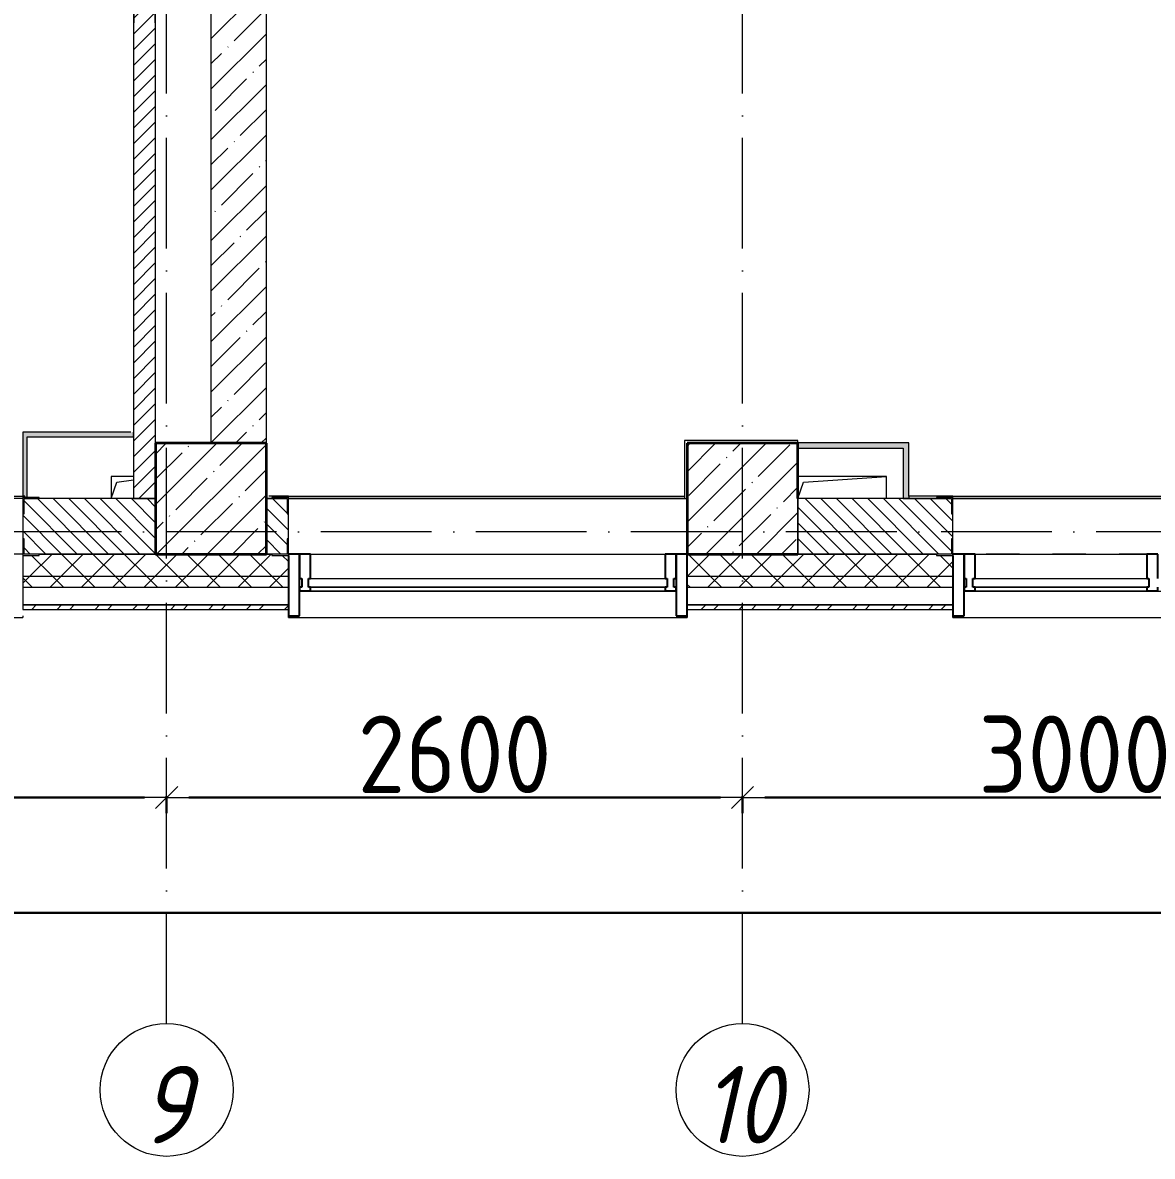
# Model space of a CAD drawing. Header units: millimetres. Extents: x -213536 to 1564669, y -45299 to 942238.
# Drawn here: x -194467 to -189367, y 105162 to 110283 of the extents above; entities that cross this region are included whole.
import ezdxf

# ---------------------------------------------------------------- set-up
doc = ezdxf.new("R2010")
doc.units = ezdxf.units.MM
doc.linetypes.add('50_200_ШТРИХ_1Т_ш5_п1_п1_', pattern=[700, 500, -100, 0, -100])
doc.linetypes.add('Штрих короткий', pattern=[300, 150, -150])
for name, color, linetype, lineweight in [('0-1', 7, 'Continuous', 5), ('0-2', 7, 'Continuous', 9), ('Импосты витража', 7, 'Continuous', 9), ('Импосты витража-1', 7, 'Continuous', 25), ('Несущие колонны', 7, 'Continuous', 9), ('Несущие колонны-1', 7, 'Continuous', 35), ('Обобщенные модели', 7, 'Continuous', 9), ('Общие ребра', 7, 'Continuous', 9), ('Окна', 7, 'Continuous', 9), ('Оси', 7, 'Continuous', 9), ('Оси-1', 7, 'Continuous', 20), ('Оси-2', 7, '50_200_ШТРИХ_1Т_ш5_п1_п1_', 9), ('Остекление-1', 7, 'Continuous', 9), ('Перемычка-1', 7, 'Штрих короткий', 9), ('Размеры', 7, 'Continuous', 15), ('Стены', 7, 'Continuous', 9), ('Стены-1', 7, 'Continuous', 13), ('Штриховка разреза-1', 7, 'Continuous', 9)]:
    doc.layers.add(name, color=color, linetype=linetype, lineweight=lineweight)
doc.layers.add('Штриховка разреза-4', color=1, linetype='Continuous', lineweight=9, true_color=0xff0000)
doc.layers.add('Штриховка разреза-5', color=7, linetype='Continuous', lineweight=9, true_color=0x8000ff)
doc.layers.get('0-2').off()
doc.styles.add('ISOCPEUR_I_1', font='isocpeui.ttf', dxfattribs={"width": 0.85, "height": 2.5})
doc.styles.add('СПДС', font='isocpeur.ttf', dxfattribs={"width": 0.9})
doc.dimstyles.new('Размера А3', dxfattribs={"dimtxt": 200, "dimasz": 100, "dimexe": 70, "dimexo": 100, "dimgap": 20, "dimtad": 1, "dimdec": 0, "dimrnd": 10, "dimzin": 0, "dimdsep": 46, "dimtxsty": 'СПДС', "dimblk": 'ARROWHEAD_6', "dimcen": 1, "dimclrd": 256, "dimclre": 256, "dimclrt": 256, "dimazin": 0, "dimtfac": 1, "dimtdec": 0, "dimtmove": 2, "dimatfit": 3, "dimfxl": 1, "dimtolj": 1, "dimtzin": 0, "dimarcsym": 0})
pattern_1 = [(45, (0, 0), (-114.0493, 114.0493), []), (45, (114.05, 0), (-114.0493, 114.0493), [201.612, -40.322, 3.353, -36.97])]
pattern_2 = [(45, (0, 0), (-70.71068, 70.71068), []), (135, (0, 0), (-70.71068, -70.71068), [])]
pattern_3 = [(135, (0, 0), (-35.35534, -35.35534), [])]

# ---------------------------------------------------------------- blocks, each defined once
blk = doc.blocks.new('BSC_Колонна _Прямоугольная - 500х500-V141-АИ2_02_План отделки стен 2-го этажа _Часть 2_')
at = {"layer": 'Несущие колонны'}
h = blk.add_hatch(dxfattribs=at)
h.set_pattern_fill('FP_141', color=256, style=0, pattern_type=2)
h.set_pattern_definition([(45, (-17000, -150), (-114.0493, 114.0493), []), (45, (-16885.95, -150), (-114.0493, 114.0493), [201.612, -40.322, 3.353, -36.97])])
h.paths.add_polyline_path([(-250, -250), (250, -250), (250, 250), (-250, 250)], flags=0)
at = {"layer": 'Несущие колонны-1'}
for p, q in [((250, 250), (-250, 250)), ((-250, 250), (-250, -250)), ((250, -250), (250, 250)), ((-250, -250), (250, -250))]:
    blk.add_line(p, q, dxfattribs=at)
blk = doc.blocks.new('Проем_Дверь_Прямоугольный - 1000х2700h_витражные проемы-25985460-АИ2_02_План отделки стен 2-го этажа _Часть 2_')
at = {"layer": 'Перемычка-1'}
for p, q in [((500, 125), (-500, 125)), ((500, -125), (-500, -125))]:
    blk.add_line(p, q, dxfattribs=at)
blk = doc.blocks.new('PNS_Панель прямоугольная1 - Нр_Стекло - 40мм-25293744-АИ2_02_План отделки стен 2-го этажа _Часть 2_')
at = {"layer": 'Остекление-1'}
for p, q in [((-800, 40), (800, 40)), ((-810, 0), (810, 0)), ((800, 0), (-800, 0))]:
    blk.add_line(p, q, dxfattribs=at)
blk = doc.blocks.new('Прямоугольный импост - Импост структурный с накладкой - 150мм-25651488-АИ2_02_План отделки стен 2-го этажа _Часть 2_')
at = {"layer": 'Импосты витража'}
for p, q in [((44650, -100), (46250, -100)), ((44650, -267), (46250, -267))]:
    blk.add_line(p, q, dxfattribs=at)
blk = doc.blocks.new('Прямоугольный импост - Импост структурный с накладкой - 150мм-25651501-АИ2_02_План отделки стен 2-го этажа _Часть 2_')
at = {"layer": 'Импосты витража-1'}
for p, q in [((-25, 0), (-25, 17)), ((-25, 17), (25, 17)), ((-15, 0), (-25, 0)), ((-15, -40), (-15, 0)), ((25, 0), (15, 0)), ((15, 0), (15, -40)), ((25, 17), (25, 0)), ((-25, -150), (-25, -40)), ((-25, -40), (-15, -40)), ((15, -40), (25, -40)), ((25, -40), (25, -150)), ((25, -150), (-25, -150))]:
    blk.add_line(p, q, dxfattribs=at)
blk = doc.blocks.new('Прямоугольный импост - Импост структурный с накладкой - 150мм-25647633-АИ2_02_План отделки стен 2-го этажа _Часть 2_')
at = {"layer": 'Импосты витража-1'}
for p, q in [((-25, 0), (-25, 17)), ((-25, 17), (25, 17)), ((-15, 0), (-25, 0)), ((-15, -40), (-15, 0)), ((25, 17), (25, 0)), ((-25, -150), (-25, -40)), ((-25, -40), (-15, -40)), ((25, -40), (25, -150)), ((25, -150), (-25, -150))]:
    blk.add_line(p, q, dxfattribs=at)
blk = doc.blocks.new('PNS_Панель прямоугольная1 - Нр_Стекло - 40мм-25259299-АИ2_02_План отделки стен 2-го этажа _Часть 2_')
at = {"layer": 'Остекление-1'}
for p, q in [((-387.5, 40), (387.5, 40)), ((-397.5, 0), (397.5, 0)), ((387.5, 0), (-387.5, 0))]:
    blk.add_line(p, q, dxfattribs=at)
blk = doc.blocks.new('Прямоугольный импост - Импост структурный с накладкой - 150мм-25647642-АИ2_02_План отделки стен 2-го этажа _Часть 2_')
at = {"layer": 'Импосты витража'}
for p, q in [((42475, -100), (43250, -100)), ((42475, -267), (43250, -267))]:
    blk.add_line(p, q, dxfattribs=at)
blk = doc.blocks.new('Прямоугольный импост - Импост структурный с накладкой - 150мм-25647644-АИ2_02_План отделки стен 2-го этажа _Часть 2_')
at = {"layer": 'Импосты витража-1'}
for p, q in [((-25, 0), (-25, 17)), ((-25, 17), (25, 17)), ((-15, 0), (-25, 0)), ((-15, -40), (-15, 0)), ((25, 0), (15, 0)), ((15, 0), (15, -40)), ((25, 17), (25, 0)), ((-25, -150), (-25, -40)), ((-25, -40), (-15, -40)), ((15, -40), (25, -40)), ((25, -40), (25, -150)), ((25, -150), (-25, -150))]:
    blk.add_line(p, q, dxfattribs=at)
blk = doc.blocks.new('Прямоугольный импост - Откос НВФ_50х280 мм-V159-АИ2_02_План отделки стен 2-го этажа _Часть 2_')
at = {"layer": 'Импосты витража-1'}
for p, q in [((-50, 130), (0, 130)), ((-50, -150), (-50, 130)), ((0, 130), (0, -150)), ((0, -150), (-50, -150))]:
    blk.add_line(p, q, dxfattribs=at)
blk = doc.blocks.new('Прямоугольный импост - Откос НВФ_50х280 мм-25995273-АИ2_02_План отделки стен 2-го этажа _Часть 2_')
at = {"layer": 'Импосты витража-1'}
for p, q in [((0, 130), (-50, 130)), ((-50, 130), (-50, -150)), ((0, -144), (0, 130)), ((-50, -150), (0, -150))]:
    blk.add_line(p, q, dxfattribs=at)
blk = doc.blocks.new('Прямоугольный импост - Откос НВФ_50х280 мм-25993838-АИ2_02_План отделки стен 2-го этажа _Часть 2_')
at = {"layer": 'Импосты витража-1'}
for p, q in [((0, 130), (-50, 130)), ((-50, 130), (-50, -150)), ((0, -144), (0, 130)), ((-50, -150), (0, -150))]:
    blk.add_line(p, q, dxfattribs=at)
blk = doc.blocks.new('Проем_Дверь_Прямоугольный - 1800х2700h_оконные проемы-25805030-АИ2_02_План отделки стен 2-го этажа _Часть 2_')
at = {"layer": 'Перемычка-1'}
for p, q in [((900, 125), (-900, 125)), ((900, -125), (-900, -125))]:
    blk.add_line(p, q, dxfattribs=at)
blk = doc.blocks.new('Фахверк_СКБ_Уголок - 250_2700-27497298-АИ2_02_План отделки стен 2-го этажа _Часть 2_')
at = {"layer": 'Обобщенные модели'}
for p, q in [((200, 181), (125, 181)), ((125, 181), (125, 106)), ((131, 106), (131, 175)), ((131, 175), (200, 175)), ((200, 175), (200, 181)), ((125, 106), (131, 106)), ((131, -6), (125, -6)), ((125, -6), (125, -81)), ((131, -75), (131, -6)), ((125, -81), (200, -81)), ((200, -75), (131, -75)), ((200, -81), (200, -75))]:
    blk.add_line(p, q, dxfattribs=at)
blk = doc.blocks.new('Фахверк_СКБ_Уголок - 250_2700_1-27501432-АИ2_02_План отделки стен 2-го этажа _Часть 2_')
at = {"layer": 'Обобщенные модели'}
for p, q in [((200, 181), (125, 181)), ((125, 181), (125, 106)), ((131, 106), (131, 175)), ((131, 175), (200, 175)), ((200, 175), (200, 181)), ((125, 106), (131, 106)), ((131, -6), (125, -6)), ((125, -6), (125, -81)), ((131, -75), (131, -6)), ((125, -81), (200, -81)), ((200, -75), (131, -75)), ((200, -81), (200, -75))]:
    blk.add_line(p, q, dxfattribs=at)
blk = doc.blocks.new('154_Фахверк_СКБ_Швеллер - Тип_100_3960-28331862-АИ2_02_План отделки стен 2-го этажа _Часть 2_')
at = {"layer": 'Обобщенные модели'}
for p, q in [((175, 50), (125, 50)), ((125, 50), (125, -50)), ((128, 47), (175, 47)), ((128, -47), (128, 47)), ((175, 47), (175, 50)), ((125, -50), (175, -50)), ((175, -47), (128, -47)), ((175, -50), (175, -47))]:
    blk.add_line(p, q, dxfattribs=at)
blk = doc.blocks.new('AR_Отверстие прямоугольное _в плите_ - AR_Отверстие прямоугольное _в плите_-V203-АИ2_02_План отделки стен 2-го этажа _Часть 2_')
at = {"layer": 'Обобщенные модели'}
for p, q in [((0, 50), (-100, 50)), ((-100, 50), (-100, -50)), ((-100, -50), (-75, 25)), ((-75, 25), (0, 35.7))]:
    blk.add_line(p, q, dxfattribs=at)
blk = doc.blocks.new('AR_Отверстие прямоугольное _в плите_ - AR_Отверстие прямоугольное _в плите_-30511394-АИ2_02_План отделки стен 2-го этажа _Часть 2_')
at = {"layer": 'Обобщенные модели'}
for p, q in [((200, 50), (-200, 50)), ((-200, -50), (-175, 25)), ((-175, 25), (200, 50)), ((200, -50), (200, 50))]:
    blk.add_line(p, q, dxfattribs=at)
blk = doc.blocks.new('Отлив_СКБ - Отлив витража_120_НВФ-31885687-АИ2_02_План отделки стен 2-го этажа _Часть 2_')
at = {"layer": 'Окна'}
for p, q in [((1750, -2), (50, -2)), ((0, -120), (0, -113)), ((0, -120), (1800, -120)), ((1800, -113), (1800, -120))]:
    blk.add_line(p, q, dxfattribs=at)
blk = doc.blocks.new('Отлив_СКБ - Отлив витража_120_НВФ-31885283-АИ2_02_План отделки стен 2-го этажа _Часть 2_')
at = {"layer": 'Окна'}
for p, q in [((950, -2), (50, -2)), ((0, -120), (0, -113)), ((0, -120), (1000, -120)), ((1000, -113), (1000, -120))]:
    blk.add_line(p, q, dxfattribs=at)
blk = doc.blocks.new('0125-Р-ОО-Ш2-АР-о_23_10_2024_rvt-1-АИ2_02_План отделки стен 2-го этажа _Часть 2_')
at = {"layer": 'Несущие колонны'}
h = blk.add_hatch(dxfattribs=at)
h.set_pattern_fill('FP_1', color=256, style=0, pattern_type=2)
h.set_pattern_definition(pattern_1)
h.paths.add_polyline_path([(19255.1, -100), (19650, -100), (19650, 400), (19150, 400), (19150, -100)], flags=0)
at = {"layer": 'Штриховка разреза-1'}
h = blk.add_hatch(dxfattribs=at)
h.set_pattern_fill('FP_92', color=256, style=0, pattern_type=2)
h.set_pattern_definition([(45, (0, 0), (-35.35534, 35.35534), [])])
h.paths.add_polyline_path([(16650, 150), (16750, 150), (16750, 2300), (16747, 2300), (16747, 2347), (16653, 2347), (16653, 2300), (16650, 2300), (16650, 400)], flags=0)
h.paths.add_polyline_path([(16747, 2350), (16750, 2350), (16750, 4050), (16650, 4050), (16650, 2350), (16693.6, 2350)], flags=0)
h.paths.add_polyline_path([(16750, 4550), (16750, 6800), (16650, 6800), (16651, 4550), (16674, 4550)], flags=0)
h.paths.add_polyline_path([(16650, 7100), (16750, 7100), (16750, 7700), (16650, 7700), (16650, 7400)], flags=0)
h = blk.add_hatch(dxfattribs=at)
h.set_pattern_fill('FP_1', color=256, style=0, pattern_type=2)
h.set_pattern_definition(pattern_1)
h.paths.add_polyline_path([(17250, 400), (17250, 7400), (17000, 7400), (17000, 400)], flags=0)
h = blk.add_hatch(dxfattribs=at)
h.set_pattern_fill('FP_2', color=256, style=0, pattern_type=2)
h.set_pattern_definition(pattern_3)
h.paths.add_polyline_path([(16750, -100), (16750, 150), (16156, 150), (16156, 81), (16150, 81), (16150, -31), (16156, -31), (16156, -100), (16459.1, -100)], flags=0)
h.paths.add_polyline_path([(14595.1, -100), (15144, -99.2), (15144, -31), (15150, -31), (15150, 81), (15144, 81), (15144, 150), (13250, 150), (13250, -100), (13663.1, -100)], flags=0)
h = blk.add_hatch(dxfattribs=at)
h.set_pattern_fill('FP_2', color=256, style=0, pattern_type=2)
h.set_pattern_definition(pattern_3)
h.paths.add_polyline_path([(17250, -100), (17344, -100), (17344, -31), (17350, -31), (17350, 81), (17344, 81), (17344, 150), (17250, 150), (17250, -6)], flags=0)
h = blk.add_hatch(dxfattribs=at)
h.set_pattern_fill('FP_2', color=256, style=0, pattern_type=2)
h.set_pattern_definition(pattern_3)
h.paths.add_polyline_path([(20275, -100), (20344, -100), (20344, -31), (20350, -31), (20350, 81), (20344, 81), (20344, 150), (19650, 150), (19650, -100), (20187, -100)], flags=0)
h = blk.add_hatch(dxfattribs=at)
h.set_pattern_fill('FP_81', color=256, style=0, pattern_type=2)
h.set_pattern_definition(pattern_2)
h.paths.add_polyline_path([(103134.1, -200), (103600, -200), (103600, -100), (94575, -100), (94575, -106), (94500, -106), (94500, -200), (102202.1, -200)], flags=0)
h.paths.add_polyline_path([(91850, -200), (92700, -200), (92700, -106), (92625, -106), (92625, -100), (84750, -100), (84750, -200), (91350, -200)], flags=0)
h.paths.add_polyline_path([(83562.3, -200), (83750, -200), (83750, -100), (82625, -100), (82625, -106), (82550, -106), (82550, -200), (83250, -200)], flags=0)
h.paths.add_polyline_path([(74750, -200), (74750, -100), (73425, -100), (73425, -106), (73350, -106), (73350, -200), (74242.4, -200)], flags=0)
h.paths.add_polyline_path([(71446.5, -200), (71550, -200), (71550, -106), (71475, -106), (71475, -100), (70425, -100), (70425, -106), (70350, -106), (70350, -200), (71200, -200)], flags=0)
h.paths.add_polyline_path([(67718.5, -200), (68549.7, -200), (68549.7, -106), (68475, -106), (68475, -100), (67425, -100), (67425, -106), (67350, -106), (67350, -200)], flags=0)
h.paths.add_polyline_path([(64700, -200), (65550, -200), (65550, -106), (65475, -106), (65475, -100), (64425, -100), (64425, -106), (64350, -106), (64350, -200), (64456.5, -200)], flags=0)
h.paths.add_polyline_path([(62550, -200), (62550, -106), (62475, -106), (62475, -100), (61425, -100), (61425, -106), (61350, -106), (61350, -200), (62126.6, -200)], flags=0)
h.paths.add_polyline_path([(56534.6, -200), (56550, -200), (56550, -106), (56475, -106), (56475, -100), (55425, -100), (55425, -106), (55350, -106), (55350, -200), (56200, -200)], flags=0)
h.paths.add_polyline_path([(53272.7, -200), (53550, -200), (53550, -106), (53475, -106), (53475, -100), (52425, -100), (52425, -106), (52350, -106), (52350, -200), (52806.7, -200)], flags=0)
h.paths.add_polyline_path([(50550, -200), (50550, -106), (50475, -106), (50475, -100), (49425, -100), (49425, -106), (49350, -106), (49350, -200), (50010.7, -200)], flags=0)
h.paths.add_polyline_path([(47475, -200), (47550, -200), (47550, -106), (47475, -106), (47475, -100), (46425, -100), (46425, -106), (46350, -106), (46350, -200), (47214.7, -200)], flags=0)
h.paths.add_polyline_path([(44550, -200), (44550, -106), (44475, -106), (44475, -100), (43425, -100), (43425, -106), (43350, -106), (43350, -200), (44418.8, -200)], flags=0)
h.paths.add_polyline_path([(40700, -200), (41550, -200), (41550, -106), (41475, -105.4), (41475, -100), (40150, -100), (40150, -200), (40690.8, -200)], flags=0)
h.paths.add_polyline_path([(38344, -200), (38350, -200), (38350, -106), (38275, -106), (38275, -100), (37150, -100), (37150, -200), (38275, -200)], flags=0)
h.paths.add_polyline_path([(35350, -200), (35350, -106), (35275, -106), (35275, -100), (34225, -100), (34225, -106), (34150, -106), (34150, -200), (35344, -200)], flags=0)
h.paths.add_polyline_path([(32275, -200), (32350, -200), (32350, -106), (32275, -106), (32275, -100), (31150, -100), (31150, -200), (31650, -200)], flags=0)
h.paths.add_polyline_path([(29350, -200), (29350, -106), (29275, -106), (29275, -100), (28150, -100), (28150, -200), (29344, -200)], flags=0)
h.paths.add_polyline_path([(25779, -200), (26350, -200), (26350, -106), (26275, -106), (26275, -100), (25225, -100), (25225, -106), (25150, -106), (25150, -200), (25313, -200)], flags=0)
h.paths.add_polyline_path([(22650, -200), (23350, -200), (23350, -106), (23275, -106), (23275, -100), (22150, -100), (22150, -200)], flags=0)
h.paths.add_polyline_path([(19255.1, -200), (20350, -200), (20350, -106), (20275, -106), (20275, -100), (19150, -100), (19150, -200)], flags=0)
h.paths.add_polyline_path([(16459.1, -200), (17350, -200), (17350, -106), (17275, -106), (17275, -100), (16225, -100), (16225, -106), (16150, -106), (16150, -200)], flags=0)
h.paths.add_polyline_path([(14595.1, -200), (15150, -200), (15150, -106), (15075, -106), (15075, -100), (9825, -100), (9825, -106), (9750, -106), (9750, -200), (13663.1, -200)], flags=0)
h.paths.add_polyline_path([(8150, -200), (8750, -200), (8750, -106), (8675, -106), (8675, -100), (-100, -100), (-100, -200), (8071.2, -200)], flags=0)
h = blk.add_hatch(dxfattribs=at)
h.set_pattern_fill('FP_81', color=256, style=0, pattern_type=2)
h.set_pattern_definition(pattern_2)
h.paths.add_polyline_path([(103600, -250), (103700, -250), (103700, -200), (94500, -200), (94500, -250), (103134.1, -250)], flags=0)
h.paths.add_polyline_path([(91950.2, -250), (92700, -250), (92700, -200), (84750, -200), (84750, -250), (91018.2, -250)], flags=0)
h.paths.add_polyline_path([(83562.3, -250), (83750, -250), (83750, -200), (82550, -200), (82550, -250), (82630.3, -250)], flags=0)
h.paths.add_polyline_path([(74242.4, -250), (74750, -250), (74750, -200), (73350, -200), (73350, -250), (73776.4, -250)], flags=0)
h.paths.add_polyline_path([(70350, -250), (71550, -250), (71550, -200), (70350, -200)], flags=0)
h.paths.add_polyline_path([(68549.7, -250), (68549.7, -200), (67350, -200), (67350, -250), (67718.5, -250)], flags=0)
h.paths.add_polyline_path([(64350, -250), (65550, -250), (65550, -200), (64350, -200)], flags=0)
h.paths.add_polyline_path([(62550, -250), (62550, -200), (61350, -200), (61350, -250), (62126.6, -250)], flags=0)
h.paths.add_polyline_path([(56550, -250), (56550, -200), (55350, -200), (55350, -250), (56534.6, -250)], flags=0)
h.paths.add_polyline_path([(53550, -250), (53550, -200), (52350, -200), (52350, -250), (53272.7, -250)], flags=0)
h.paths.add_polyline_path([(50550, -250), (50550, -200), (49350, -200), (49350, -250), (50010.7, -250)], flags=0)
h.paths.add_polyline_path([(47214.7, -250), (47550, -250), (47550, -200), (46350, -200), (46350, -250), (46748.7, -250)], flags=0)
h.paths.add_polyline_path([(43486.8, -250), (44550, -250), (44550, -200), (43350, -200), (43350, -250)], flags=0)
h.paths.add_polyline_path([(41550, -250), (41550, -200), (40150, -200), (40150, -250), (40690.8, -250)], flags=0)
h.paths.add_polyline_path([(37894.8, -250), (38350, -250), (38350, -200), (37150, -200), (37150, -250)], flags=0)
h.paths.add_polyline_path([(35098.9, -250), (35350, -250), (35350, -200), (34150, -200), (34150, -250), (34166.9, -250)], flags=0)
h.paths.add_polyline_path([(32302.9, -250), (32350, -250), (32350, -200), (31150, -200), (31150, -250), (31370.9, -250)], flags=0)
h.paths.add_polyline_path([(29040.9, -250), (29350, -250), (29350, -200), (28150, -200), (28150, -250), (28575, -250)], flags=0)
h.paths.add_polyline_path([(25313, -250), (26350, -250), (26350, -200), (25150, -200), (25150, -250)], flags=0)
h.paths.add_polyline_path([(22983, -250), (23350, -250), (23350, -200), (22150, -200), (22150, -250)], flags=0)
h.paths.add_polyline_path([(20350, -250), (20350, -200), (19150, -200), (19150, -250), (20187, -250)], flags=0)
h.paths.add_polyline_path([(17350, -250), (17350, -200), (16150, -200), (16150, -250), (16459.1, -250)], flags=0)
h.paths.add_polyline_path([(14595.1, -250), (15150, -250), (15150, -200), (9750, -200), (9750, -250), (13663.1, -250)], flags=0)
h.paths.add_polyline_path([(8537.2, -250), (8750, -250), (8750, -200), (-200, -200), (-200, -250), (8071.2, -250)], flags=0)
h = blk.add_hatch(dxfattribs=at)
h.set_pattern_fill('FP_80', color=256, style=0, pattern_type=2)
h.set_pattern_definition([(45, (0, 0), (-85.5366, 85.5366), []), (45, (57.02, 0), (-85.5366, 85.5366), [])])
h.paths.add_polyline_path([(40665, -350), (40665, -330), (40151, -330), (40151, -350)], flags=0)
h.paths.add_polyline_path([(38350, -350), (38350, -330), (37150, -330), (37150, -350), (37894.8, -350)], flags=0)
h.paths.add_polyline_path([(35350, -350), (35350, -330), (34151, -330), (34151, -350), (35098.9, -350)], flags=0)
h.paths.add_polyline_path([(31370.9, -350), (32350, -350), (32350, -330), (31150, -330), (31150, -350)], flags=0)
h.paths.add_polyline_path([(29040.9, -350), (29350, -350), (29350, -330), (28151, -330), (28151, -350), (28575, -350)], flags=0)
h.paths.add_polyline_path([(26245, -350), (26350, -350), (26350, -330), (25150, -330), (25150, -350), (25779, -350)], flags=0)
h.paths.add_polyline_path([(23350, -350), (23350, -330), (22150, -330), (22150, -350), (22983, -350)], flags=0)
h.paths.add_polyline_path([(20187, -350), (20350, -350), (20350, -330), (19150, -330), (19150, -350), (19255.1, -350)], flags=0)
h.paths.add_polyline_path([(17350, -350), (17350, -330), (16150, -330), (16150, -350), (16459.1, -350)], flags=0)
h.paths.add_polyline_path([(15150, -350), (15150, -330), (9750, -330), (9750, -350), (14595.1, -350)], flags=0)
h.paths.add_polyline_path([(8071.2, -350), (8750, -350), (8750, -330), (-330, -330), (-330, -350), (7139.2, -350)], flags=0)
at = {"layer": 'Несущие колонны'}
blk.add_line((19650, -100), (19650, 150), dxfattribs=at)
at = {"layer": 'Несущие колонны-1'}
for p, q in [((19650, 400), (19150, 400)), ((19150, 400), (19150, -100)), ((19650, 150), (19650, 400)), ((19150, -100), (19650, -100))]:
    blk.add_line(p, q, dxfattribs=at)
at = {"layer": 'Общие ребра'}
for p, q in [((16750, -100), (16225, -100)), ((16225, -100), (16750, -100)), ((20275, -100), (19650, -100)), ((19650, -100), (20275, -100)), ((16150, -200), (17350, -200)), ((19150, -200), (20350, -200)), ((16150, -250), (17350, -250)), ((19150, -250), (20350, -250))]:
    blk.add_line(p, q, dxfattribs=at)
at = {"layer": 'Стены'}
for p, q in [((17350, 150), (19138, 150)), ((19650, 150), (19650, -100)), ((20350, 150), (22150, 150))]:
    blk.add_line(p, q, dxfattribs=at)
at = {"layer": 'Стены-1'}
for p, q in [((17000, 7400), (17000, 400)), ((17250, 400), (17250, 7400)), ((16650, 2300), (16650, 150)), ((16750, 400), (16750, 2300)), ((16750, 150), (16225, 150)), ((16650, 150), (16750, 150)), ((17275, 150), (17250, 150)), ((20275, 150), (19650, 150)), ((16150, 81), (16150, -31)), ((17350, -31), (17350, 81)), ((20350, -31), (20350, 81)), ((17275, -100), (17250, -100)), ((17250, -100), (17275, -100)), ((19650, -100), (19150, -100)), ((19150, -100), (19150, -330)), ((16150, -106), (16150, -330)), ((17350, -330), (17350, -106)), ((20350, -330), (20350, -106)), ((16150, -330), (17350, -330)), ((17350, -330), (16150, -330)), ((16150, -330), (16150, -350)), ((16150, -350), (17350, -350)), ((17350, -350), (17350, -330)), ((19150, -330), (20350, -330)), ((20350, -330), (19150, -330)), ((19150, -330), (19150, -350)), ((19150, -350), (20350, -350)), ((20350, -350), (20350, -330))]:
    blk.add_line(p, q, dxfattribs=at)
at = {"layer": '0-2'}
for name, p, rotation in [('154_Фахверк_СКБ_Швеллер - Тип_100_3960-28331862-АИ2_02_План отделки стен 2-го этажа _Часть 2_', (16700, 2475), 269.9999999999997), ('Фахверк_СКБ_Уголок - 250_2700_1-27501432-АИ2_02_План отделки стен 2-го этажа _Часть 2_', (17475, 75), 180), ('Фахверк_СКБ_Уголок - 250_2700-27497298-АИ2_02_План отделки стен 2-го этажа _Часть 2_', (20475, 75), 180), ('Проем_Дверь_Прямоугольный - 1800х2700h_оконные проемы-25805030-АИ2_02_План отделки стен 2-го этажа _Часть 2_', (18250, 25), 180), ('Прямоугольный импост - Откос НВФ_50х280 мм-25995273-АИ2_02_План отделки стен 2-го этажа _Часть 2_', (17350, -250), 180), ('Прямоугольный импост - Откос НВФ_50х280 мм-25993838-АИ2_02_План отделки стен 2-го этажа _Часть 2_', (20350, -250), 180)]:
    blk.add_blockref(name, p, dxfattribs=dict(at, rotation=rotation))
for name, p in [('BSC_Колонна _Прямоугольная - 500х500-V141-АИ2_02_План отделки стен 2-го этажа _Часть 2_', (17000, 150)), ('AR_Отверстие прямоугольное _в плите_ - AR_Отверстие прямоугольное _в плите_-V203-АИ2_02_План отделки стен 2-го этажа _Часть 2_', (16650, 200)), ('AR_Отверстие прямоугольное _в плите_ - AR_Отверстие прямоугольное _в плите_-30511394-АИ2_02_План отделки стен 2-го этажа _Часть 2_', (19850, 200)), ('Фахверк_СКБ_Уголок - 250_2700-27497298-АИ2_02_План отделки стен 2-го этажа _Часть 2_', (16025, -25)), ('Проем_Дверь_Прямоугольный - 1000х2700h_витражные проемы-25985460-АИ2_02_План отделки стен 2-го этажа _Часть 2_', (15650, 25)), ('Проем_Дверь_Прямоугольный - 1800х2700h_оконные проемы-25805030-АИ2_02_План отделки стен 2-го этажа _Часть 2_', (21250, 25)), ('Прямоугольный импост - Импост структурный с накладкой - 150мм-25651488-АИ2_02_План отделки стен 2-го этажа _Часть 2_', (-27200, 0)), ('Прямоугольный импост - Импост структурный с накладкой - 150мм-25647642-АИ2_02_План отделки стен 2-го этажа _Часть 2_', (-22025, 0)), ('PNS_Панель прямоугольная1 - Нр_Стекло - 40мм-25293744-АИ2_02_План отделки стен 2-го этажа _Часть 2_', (18250, -250)), ('PNS_Панель прямоугольная1 - Нр_Стекло - 40мм-25259299-АИ2_02_План отделки стен 2-го этажа _Часть 2_', (20837.5, -250)), ('Отлив_СКБ - Отлив витража_120_НВФ-31885283-АИ2_02_План отделки стен 2-го этажа _Часть 2_', (15150, -267)), ('Отлив_СКБ - Отлив витража_120_НВФ-31885687-АИ2_02_План отделки стен 2-го этажа _Часть 2_', (17350, -267)), ('Отлив_СКБ - Отлив витража_120_НВФ-31885687-АИ2_02_План отделки стен 2-го этажа _Часть 2_', (20350, -267))]:
    blk.add_blockref(name, p, dxfattribs=at)
at = {"layer": '0-2', "extrusion": (0, 0, -1), "rotation": 180}
for name, p in [('Прямоугольный импост - Импост структурный с накладкой - 150мм-25651501-АИ2_02_План отделки стен 2-го этажа _Часть 2_', (-17425, -250)), ('Прямоугольный импост - Импост структурный с накладкой - 150мм-25651501-АИ2_02_План отделки стен 2-го этажа _Часть 2_', (-19075, -250)), ('Прямоугольный импост - Откос НВФ_50х280 мм-V159-АИ2_02_План отделки стен 2-го этажа _Часть 2_', (-19150, -250)), ('Прямоугольный импост - Импост структурный с накладкой - 150мм-25647644-АИ2_02_План отделки стен 2-го этажа _Часть 2_', (-20425, -250)), ('Прямоугольный импост - Импост структурный с накладкой - 150мм-25647633-АИ2_02_План отделки стен 2-го этажа _Часть 2_', (-21250, -250))]:
    blk.add_blockref(name, p, dxfattribs=at)
blk = doc.blocks.new('Ось сетки - Круг_Ø6_00__ISO-2_5_0_9K_-16731441-АИ2_02_План отделки стен 2-го этажа _Часть 2_')
at = {"layer": 'Оси-1'}
blk.add_circle((0, 0), 3, dxfattribs=at)
blk = doc.blocks.new('ARROWHEAD_6')
at = {"color": 0, "linetype": 'Continuous'}
for p, q in [((0, 0), (-1, 0)), ((-0.5, -0.5), (0.5, 0.5))]:
    blk.add_line(p, q, dxfattribs=at)
blk = doc.blocks.new('*D3028')
at = {"layer": 'Defpoints', "color": 0, "transparency": 16777216}
for p in [(218445.6, 211721.4), (223045.6, 211721.4), (223045.6, 211615.3)]:
    blk.add_point(p, dxfattribs=at)
at = {"layer": 'Размеры', "lineweight": -2, "transparency": 16777216}
for p, q in [((218445.6, 211621.4), (218445.6, 211545.3)), ((218545.6, 211615.3), (222945.6, 211615.3)), ((223045.6, 211621.4), (223045.6, 211545.3))]:
    blk.add_line(p, q, dxfattribs=at)
at = {"layer": 'Размеры', "lineweight": -2, "transparency": 16777216, "xscale": 100, "yscale": 100, "zscale": 100, "rotation": 180}
blk.add_blockref('ARROWHEAD_6', (218445.6, 211615.3), dxfattribs=at)
at = {"layer": 'Размеры', "lineweight": -2, "transparency": 16777216, "xscale": 100, "yscale": 100, "zscale": 100}
blk.add_blockref('ARROWHEAD_6', (223045.6, 211615.3), dxfattribs=at)
at = {"layer": 'Размеры', "lineweight": 25, "transparency": 16777216, "insert": (220745.6, 211810.3), "char_height": 350, "width": 2.564, "attachment_point": 5, "style": 'СПДС'}
blk.add_mtext('\\A1;4600', dxfattribs=at)
blk = doc.blocks.new('*D3029')
at = {"layer": 'Defpoints', "color": 0, "transparency": 16777216}
for p in [(223045.6, 211721.4), (225645.6, 211721.4), (225645.6, 211615.3)]:
    blk.add_point(p, dxfattribs=at)
at = {"layer": 'Размеры', "lineweight": -2, "transparency": 16777216}
for p, q in [((223045.6, 211621.4), (223045.6, 211545.3)), ((223145.6, 211615.3), (225545.6, 211615.3)), ((225645.6, 211621.4), (225645.6, 211545.3))]:
    blk.add_line(p, q, dxfattribs=at)
at = {"layer": 'Размеры', "lineweight": -2, "transparency": 16777216, "xscale": 100, "yscale": 100, "zscale": 100, "rotation": 180}
blk.add_blockref('ARROWHEAD_6', (223045.6, 211615.3), dxfattribs=at)
at = {"layer": 'Размеры', "lineweight": -2, "transparency": 16777216, "xscale": 100, "yscale": 100, "zscale": 100}
blk.add_blockref('ARROWHEAD_6', (225645.6, 211615.3), dxfattribs=at)
at = {"layer": 'Размеры', "lineweight": 25, "transparency": 16777216, "insert": (224345.6, 211810.3), "char_height": 350, "width": 2.488, "attachment_point": 5, "style": 'СПДС'}
blk.add_mtext('\\A1;2600', dxfattribs=at)
blk = doc.blocks.new('*D3030')
at = {"layer": 'Defpoints', "color": 0, "transparency": 16777216}
for p in [(225645.6, 211721.4), (228645.6, 211721.4), (228645.6, 211615.3)]:
    blk.add_point(p, dxfattribs=at)
at = {"layer": 'Размеры', "lineweight": -2, "transparency": 16777216}
for p, q in [((225645.6, 211621.4), (225645.6, 211545.3)), ((225745.6, 211615.3), (228545.6, 211615.3)), ((228645.6, 211621.4), (228645.6, 211545.3))]:
    blk.add_line(p, q, dxfattribs=at)
at = {"layer": 'Размеры', "lineweight": -2, "transparency": 16777216, "xscale": 100, "yscale": 100, "zscale": 100, "rotation": 180}
blk.add_blockref('ARROWHEAD_6', (225645.6, 211615.3), dxfattribs=at)
at = {"layer": 'Размеры', "lineweight": -2, "transparency": 16777216, "xscale": 100, "yscale": 100, "zscale": 100}
blk.add_blockref('ARROWHEAD_6', (228645.6, 211615.3), dxfattribs=at)
at = {"layer": 'Размеры', "lineweight": 25, "transparency": 16777216, "insert": (227145.6, 211810.3), "char_height": 350, "width": 2.488, "attachment_point": 5, "style": 'СПДС'}
blk.add_mtext('\\A1;3000', dxfattribs=at)
blk = doc.blocks.new('*D3055')
at = {"layer": 'Defpoints', "color": 0, "transparency": 16777216}
for p in [(206245.6, 211200.2), (309745.6, 211200.2), (309745.6, 211094.1)]:
    blk.add_point(p, dxfattribs=at)
at = {"layer": 'Размеры', "lineweight": -2, "transparency": 16777216}
for p, q in [((206245.6, 211100.2), (206245.6, 211024.1)), ((206345.6, 211094.1), (309645.6, 211094.1)), ((309745.6, 211100.2), (309745.6, 211024.1))]:
    blk.add_line(p, q, dxfattribs=at)
at = {"layer": 'Размеры', "lineweight": -2, "transparency": 16777216, "xscale": 100, "yscale": 100, "zscale": 100, "rotation": 180}
blk.add_blockref('ARROWHEAD_6', (206245.6, 211094.1), dxfattribs=at)
at = {"layer": 'Размеры', "lineweight": -2, "transparency": 16777216, "xscale": 100, "yscale": 100, "zscale": 100}
blk.add_blockref('ARROWHEAD_6', (309745.6, 211094.1), dxfattribs=at)
at = {"layer": 'Размеры', "lineweight": 25, "transparency": 16777216, "insert": (257995.6, 211289.1), "char_height": 350, "width": 3.544, "attachment_point": 5, "style": 'СПДС'}
blk.add_mtext('\\A1;103500', dxfattribs=at)
blk = doc.blocks.new('Оси1')
at = {"layer": 'Оси-2'}
for p, q in [((223045.6, 210594.5), (223045.6, 264395.4)), ((225645.6, 210594.5), (225645.6, 264395.4)), ((312453.9, 212815.2), (203926.8, 212815.2))]:
    blk.add_line(p, q, dxfattribs=at)
at = {"layer": 'Оси-1', "xscale": 99.99999999999993, "yscale": 99.99999999999993, "zscale": 99.99999999999993}
for p in [(223045.6, 210294.5), (225645.6, 210294.5)]:
    blk.add_blockref('Ось сетки - Круг_Ø6_00__ISO-2_5_0_9K_-16731441-АИ2_02_План отделки стен 2-го этажа _Часть 2_', p, dxfattribs=at)
at = {"layer": 'Оси', "char_height": 350, "attachment_point": 1, "style": 'ISOCPEUR_I_1'}
for s, insert, width in [('\\fISOCPEUR|b0|i1|c204|p34|;\\W.9;9', (222923.9, 210403.3), 202.025), ('10', (225464.5, 210403.3), 346.329)]:
    blk.add_mtext(s, dxfattribs=dict(at, insert=insert, width=width))
at = {"layer": 'Размеры', "lineweight": 25}
for base, p1, p2, picture, middle in [((223045.6, 211615.3), (218445.6, 211721.4), (223045.6, 211721.4), '*D3028', (220745.6, 211810.3)), ((225645.6, 211615.3), (223045.6, 211721.4), (225645.6, 211721.4), '*D3029', (224345.6, 211810.3)), ((228645.6, 211615.3), (225645.6, 211721.4), (228645.6, 211721.4), '*D3030', (227145.6, 211810.3)), ((309745.6, 211094.1), (206245.6, 211200.2), (309745.6, 211200.2), '*D3055', (257995.6, 211289.1))]:
    dim = blk.add_linear_dim(base=base, p1=p1, p2=p2, dimstyle='Размера А3', override={"dimtxt": 350}, dxfattribs=at)
    dim.commit()
    dim.dimension.update_dxf_attribs({"geometry": picture, "text_midpoint": middle})

msp = doc.modelspace()

# ---------------------------------------------------------------- hatches: boundary and pattern name
at = {"layer": 'Штриховка разреза-4'}
for points in [[(-190967, 108360.3), (-190467, 108360.3), (-190467, 108385.3), (-190967, 108385.3), (-190967, 108382.8)], [(-190467, 108132.8), (-190467, 108360.3), (-190492, 108360.3), (-190492, 108132.8)]]:
    msp.add_hatch(color=256, dxfattribs=at).paths.add_polyline_path(points, flags=0)
at = {"layer": 'Штриховка разреза-5'}
for points in [[(-194447, 108412.8), (-193972, 108412.8), (-193972, 108432.8), (-194467, 108432.8), (-194467, 108412.8)], [(-194461, 108138.8), (-194447, 108138.8), (-194447, 108412.8), (-194467, 108412.8), (-194467, 108138.8)]]:
    msp.add_hatch(color=256, dxfattribs=at).paths.add_polyline_path(points, flags=0)

# ---------------------------------------------------------------- linework, layer by layer
at = {"layer": 'Общие ребра'}
for p, q in [((-190967, 108385.3), (-190967, 108382.8)), ((-194467, 108139.8), (-194457, 108139.8)), ((-190467, 108144.8), (-190467, 108132.8))]:
    msp.add_line(p, q, dxfattribs=at)
at = {"layer": 'Стены'}
for p, q in [((-195467, 108144.8), (-194467, 108144.8)), ((-194467, 108132.8), (-195467, 108132.8)), ((-193267, 108144.8), (-191479, 108144.8)), ((-191479, 108132.8), (-193267, 108132.8)), ((-190267, 108144.8), (-188479, 108144.8)), ((-188479, 108132.8), (-190267, 108132.8))]:
    msp.add_line(p, q, dxfattribs=at)
at = {"layer": 'Стены-1'}
for p, q in [((-193979, 108432.8), (-194467, 108432.8)), ((-194467, 108432.8), (-194467, 108138.8)), ((-194447, 108412.8), (-193967, 108412.8)), ((-194447, 108138.8), (-194447, 108412.8)), ((-193967, 108412.8), (-193967, 108432.8)), ((-190967, 108394.8), (-191479, 108394.8)), ((-191479, 108394.8), (-191479, 108132.8)), ((-191467, 108382.8), (-190967, 108382.8)), ((-191467, 108132.8), (-191467, 108382.8)), ((-190967, 108385.3), (-190967, 108394.8)), ((-190467, 108385.3), (-190967, 108385.3)), ((-190967, 108382.8), (-190967, 108360.3)), ((-190967, 108360.3), (-190492, 108360.3)), ((-190492, 108360.3), (-190492, 108132.8)), ((-190467, 108144.8), (-190467, 108385.3)), ((-194457, 108144.8), (-194467, 108144.8)), ((-194457, 108138.8), (-194457, 108144.8)), ((-193367, 108132.8), (-193342, 108132.8)), ((-193267, 108144.8), (-193355, 108144.8)), ((-193267, 108138.8), (-193267, 108144.8)), ((-191479, 108132.8), (-191467, 108132.8)), ((-190492, 108132.8), (-190342, 108132.8)), ((-190267, 108144.8), (-190467, 108144.8)), ((-190267, 108138.8), (-190267, 108144.8))]:
    msp.add_line(p, q, dxfattribs=at)

# ---------------------------------------------------------------- block references
at = {"color": 2, "lineweight": 30}
msp.add_blockref('Оси1', (-416862.6, -104832.4), dxfattribs=at)
at = {"layer": '0-1'}
msp.add_blockref('0125-Р-ОО-Ш2-АР-о_23_10_2024_rvt-1-АИ2_02_План отделки стен 2-го этажа _Часть 2_', (-210617, 107982.8), dxfattribs=at)

doc.saveas('drawing.dxf')
